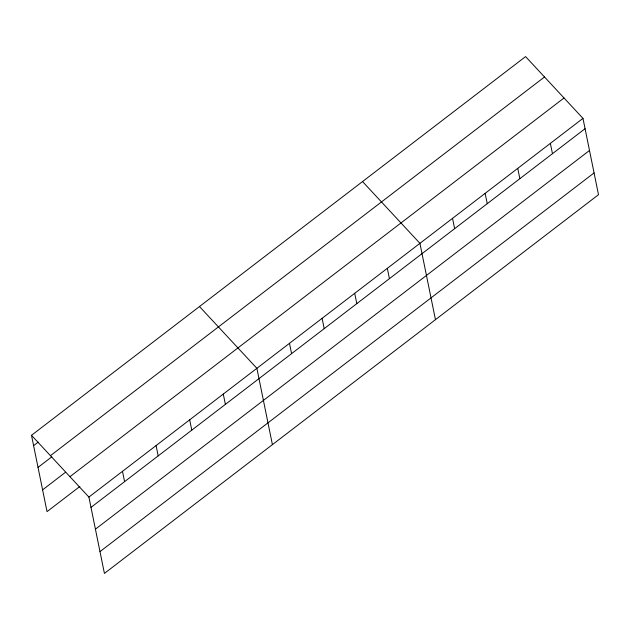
<?xml version="1.0" encoding="UTF-8"?>
<svg xmlns="http://www.w3.org/2000/svg" width="630" height="630" viewBox="0 0 630 630"><rect width="100%" height="100%" fill="white"/><g stroke="black" fill="none" stroke-linecap="round" stroke-linejoin="round"><path stroke-width="0.94" d="M31.5 435.298L525.577 56.598L582.971 118.369L598.5 194.702L104.422 573.402L88.893 497.078L31.5 435.298L47.029 511.631L79.86 486.462M33.603 445.623L38.178 442.11M50.439 455.687L544.517 76.978M38.028 467.405L51.778 456.868M42.596 489.849L65.504 472.287M69.954 476.69L564.031 97.981M88.893 497.078L582.971 118.369M90.996 507.394L585.073 128.693M95.429 529.176L589.499 150.476M99.989 551.62L594.066 172.919M362.534 181.566L419.926 243.345L435.456 319.67M199.489 306.542L256.882 368.314L272.412 444.646M550.36 143.364L552.463 153.689M517.75 168.36L519.852 178.676M485.139 193.355L487.242 203.671M452.537 218.35L454.632 228.666M387.316 268.333L389.419 278.657M354.706 293.328L356.808 303.652M322.095 318.323L324.198 328.647M289.485 343.318L291.588 353.643M223.28 394.065L225.382 404.389M189.685 419.816L191.788 430.14M156.09 445.567L158.185 455.892M122.488 471.319L124.59 481.643"/></g></svg>
